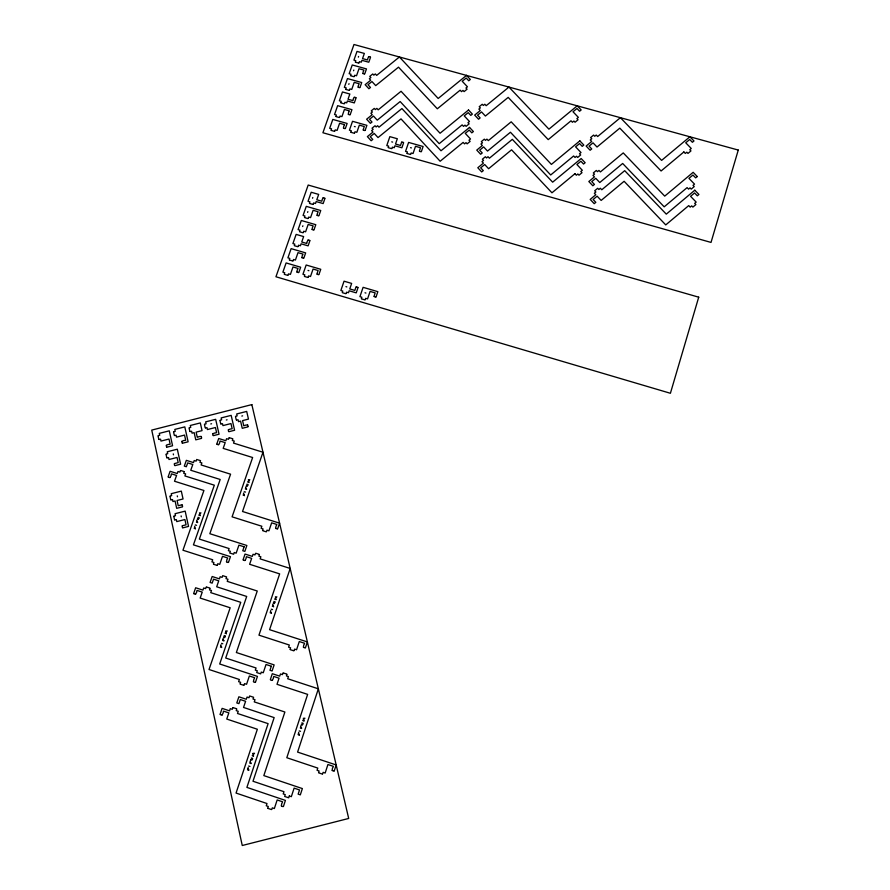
<?xml version="1.0" encoding="UTF-8"?>
<svg xmlns="http://www.w3.org/2000/svg" width="890" height="890" viewBox="0 0 890 890"><rect width="100%" height="100%" fill="white"/><g stroke="black" fill="none" stroke-linecap="round" stroke-linejoin="round"><path stroke-width="1.33" d="M303.857 720.433L304.024 721.156M301.365 724.304L303.023 724.249M303.334 718.297L304.981 718.219M250.858 759.404L252.526 759.337M252.882 753.352L254.54 753.285M273.386 602.775L274.966 602.708M275.344 596.968L276.923 596.89M223.69 636.884L225.292 636.828M225.693 631.032L227.273 630.966M197.469 518.636L198.993 518.57M199.449 512.974L200.984 512.896M246.374 485.439L247.898 485.384M248.321 479.81L249.845 479.766M303.813 720.644L302.745 720.644L303.357 719.754M332.07 770.228L332.382 769.249A2.347 2.281 -82.3 0 1 333.016 767.302L333.327 766.323L327.921 764.521L325.173 773.021L323.137 772.342L322.647 773.877M334.24 770.951L336.164 764.955L297.594 752.095L318.353 688.816L287.693 678.759L288.416 676.589L286.424 675.933L286.925 674.442M318.587 772.52L319.087 770.985L317.062 770.306L317.786 768.081L286.803 757.724L307.64 694.378L277.001 684.31L279.048 678.191L273.742 676.444L273.419 677.401A2.292 2.236 -65.6 0 1 272.785 679.293L272.462 680.249M271.817 809.388L272.329 807.842L274.354 808.532L277.168 799.954L282.575 801.79L282.252 802.769A2.37 2.281 -79.2 0 0 281.607 804.727L281.285 805.717M298.384 733.416L298.762 732.281M300.586 726.73L300.954 725.595M299.418 735.196L299.218 734.261L298.862 734.984L298.094 734.595L298.751 733.794M301.61 728.498L301.421 727.575L301.087 728.287L300.308 727.931L300.942 727.108M283.443 806.451L285.423 800.41L246.897 787.394L268.113 723.648L237.496 713.48L238.231 711.288L236.239 710.632L236.751 709.13M267.768 808.009L268.279 806.462L266.255 805.784L267 803.537L236.05 793.057L257.355 729.244L226.75 719.053L228.841 712.89L223.535 711.132L223.212 712.089A2.314 2.236 -66.4 0 1 222.567 714.002L222.233 714.959M294.067 650.612L294.568 649.122L296.559 649.767L299.285 641.545L304.591 643.27L304.269 644.215A2.27 2.225 -63.1 0 0 303.646 646.096L303.334 647.041M305.459 647.731L307.373 641.935L269.581 629.675L290.184 568.454L260.136 558.875L260.859 556.773L258.901 556.15L259.391 554.704M270.349 679.548L272.296 673.708L279.727 676.144L280.45 673.975L282.442 674.631L282.942 673.14M247.809 768.582L248.199 767.436M250.057 761.84L250.446 760.694M248.833 770.362L248.644 769.427L248.266 770.162L247.52 769.761L248.177 768.96M251.08 763.631L250.891 762.685L250.502 763.431L249.79 763.086L250.424 762.218M253.55 756.222L253.361 755.287L253.005 756.01L252.259 755.677L252.893 754.82M290.096 649.311L290.596 647.831L288.605 647.186L289.328 645.028L258.957 635.16L279.66 573.883L249.623 564.282L251.648 558.364L246.441 556.695L246.13 557.618A2.236 2.169 -46.5 0 1 245.495 559.454L245.184 560.377M253.372 681.529L253.695 680.583A2.292 2.225 -64.9 0 1 254.329 678.681L254.651 677.735L249.356 675.988L246.563 684.277L244.583 683.62L244.071 685.111M255.486 682.23L257.455 676.389L219.696 663.985L240.745 602.33L210.741 592.64L211.475 590.515L209.517 589.892L210.018 588.435M419.39 151.022L420.503 147.718L415.508 146.305L413.06 153.514L411.18 152.991L410.746 154.293M240.1 683.809L240.612 682.319L238.62 681.662L239.354 679.482L209.028 669.502L230.176 607.77L200.172 598.069L202.241 592.106L197.046 590.426L196.723 591.349A2.247 2.18 -51.6 0 1 196.078 593.196L195.756 594.131M232.768 707.806L232.257 709.308L230.276 708.651L229.531 710.843L222.111 708.373L220.119 714.258M421.393 151.589L423.106 146.505L408.61 142.422L405.551 151.4L407.431 151.923L406.986 153.225M374.022 296.348L375.18 292.91L370.095 291.408L367.559 298.906L365.645 298.35L365.189 299.696M376.058 296.949L377.838 291.664L363.098 287.325L359.927 296.659L361.841 297.216L361.385 298.573M270.415 611.641L270.794 610.529M272.607 605.167L272.974 604.065M271.428 613.344L271.261 612.554M273.608 606.869L273.441 606.068M276 599.76L275.844 598.981M275.6 528.126L275.911 527.214A2.225 2.169 -40.3 0 1 276.534 525.389L276.846 524.477L271.65 522.842L268.936 530.796L266.978 530.184L266.488 531.619M358.025 287.592L356.234 292.866L349.136 290.774L348.468 292.732L346.566 292.176L346.099 293.522M277.68 528.782L279.582 523.175L242.525 511.494L262.984 452.231L233.525 443.098L234.237 441.062L232.312 440.472L232.802 439.07M220.664 645.817L221.043 644.705M222.889 639.298L223.279 638.186M342.305 292.398L342.761 291.052L340.859 290.496L344.052 281.184L351.639 283.421L349.759 288.927L354.832 290.429L356 286.992M391.945 148.463L392.39 147.173L394.259 147.696L394.904 145.804L401.902 147.773L403.626 142.7M221.666 647.531L221.499 646.763M223.891 641.011L223.735 640.244M226.338 633.858L226.182 633.09M262.594 530.384L263.084 528.949L261.137 528.326L261.849 526.246L232.09 516.834L252.627 457.516L223.179 448.371L225.192 442.63L220.086 441.051L219.774 441.941A2.192 2.103 -34.4 0 1 219.151 443.721L218.829 444.611M255.486 553.458L254.996 554.904L253.038 554.281L252.326 556.384L245.039 554.07L243.104 559.721M401.635 142.144L400.5 145.448L395.516 144.035L397.329 138.74L389.853 136.637L386.783 145.582L388.652 146.116L388.207 147.406M318.943 274.532L320.756 269.292L306.171 265.009L302.945 274.265L304.836 274.821L304.369 276.156M243.426 494.05L243.793 492.982M245.584 487.787L245.952 486.73M244.405 495.697L244.238 494.873M246.575 489.433L246.397 488.61M248.944 482.558L248.777 481.713M226.427 561.668L226.75 560.745A2.236 2.169 -47.2 0 1 227.384 558.909L227.695 557.997L222.511 556.328L219.741 564.349L217.794 563.726L217.293 565.172M228.508 562.335L230.454 556.684L193.441 544.858L214.323 485.184L184.898 475.939L185.632 473.892L183.718 473.291L184.208 471.878M193.675 593.463L195.655 587.767L202.931 590.115L203.665 588.001L205.612 588.624L206.124 587.178M354.554 133.066L354.999 131.776L356.857 132.299L359.338 125.145L364.299 126.547L363.153 129.829M308.14 277.268L308.607 275.933L310.499 276.49L313.08 269.047L318.108 270.527L316.929 273.942M213.4 563.926L213.9 562.48L211.954 561.857L212.688 559.754L182.951 550.231L203.921 490.49L174.507 481.234L176.565 475.46L171.47 473.858L171.147 474.759A2.203 2.114 -39.7 0 1 170.513 476.551L170.19 477.452M365.145 130.385L366.891 125.345L352.529 121.307L349.425 130.207L351.283 130.73L350.838 132.02M343.395 127.938L343.685 127.114A2.091 1.947 -12.7 0 1 344.263 125.479L344.541 124.656L339.602 123.265L337.099 130.407L335.252 129.884L334.796 131.175M348.224 114.131L348.513 113.319A2.091 1.936 -12.3 0 1 349.08 111.684L349.358 110.872L344.43 109.481L341.938 116.601L340.08 116.078L339.635 117.369M354.087 97.366L353.797 98.178A2.08 1.936 -11.9 0 0 353.23 99.802L352.941 100.615L348.012 99.246L349.848 94.017L342.461 91.959L339.368 100.781L341.215 101.293L340.759 102.573M358.014 86.964L358.347 85.996A2.08 1.925 -11.6 0 1 358.803 84.706L359.137 83.727L354.22 82.358L351.75 89.423L349.904 88.911L349.459 90.19M362.775 73.325L363.12 72.346A2.08 1.913 -11.2 0 1 363.565 71.067L363.91 70.088L358.993 68.73L356.523 75.772L354.687 75.261L354.242 76.529M368.571 56.738L368.238 57.705A2.069 1.913 -10.9 0 0 367.781 58.985L367.448 59.953L362.541 58.607L364.344 53.433L357.001 51.409L353.931 60.142L355.766 60.642L355.321 61.911M345.376 128.494L347.133 123.454L332.816 119.427L329.689 128.316L331.547 128.839L331.091 130.129M350.193 114.688L351.951 109.67L337.644 105.665L334.54 114.521L336.387 115.044L335.93 116.323M356.056 97.911L354.309 102.917L347.4 100.982L346.755 102.851L344.908 102.328L344.452 103.607M359.983 87.52L361.718 82.536L347.456 78.576L344.363 87.365L346.21 87.888L345.765 89.156M364.744 73.87L366.48 68.908L352.24 64.97L349.158 73.725L351.005 74.237L350.56 75.505M370.54 57.283L368.805 62.222L361.93 60.331L361.296 62.167L359.449 61.666L359.004 62.923M296.837 271.862L297.127 271.005A2.136 2.025 -18.5 0 1 297.727 269.303L298.017 268.446L292.999 266.978L290.407 274.398L288.527 273.842L288.049 275.188M301.832 257.51L302.133 256.665A2.125 2.014 -17.7 0 1 302.722 254.974L303.023 254.117L298.005 252.649L295.424 260.047L293.544 259.491L293.077 260.826M307.918 240.089L307.628 240.934A2.125 2.014 -17 0 0 307.039 242.614L306.739 243.471L301.732 242.002L303.635 236.573L296.136 234.393L292.91 243.56L294.79 244.105L294.323 245.44M311.99 229.286L312.346 228.263A2.125 2.002 -16.3 0 1 312.813 226.928L313.169 225.915L308.163 224.458L305.604 231.801L303.724 231.255L303.256 232.579M316.94 215.102L317.285 214.09A2.114 1.991 -15.7 0 1 317.752 212.755L318.108 211.742L313.113 210.296L310.554 217.616L308.685 217.071L308.229 218.395M322.948 197.869L322.603 198.87A2.114 1.991 -15.1 0 0 322.136 200.206L321.78 201.207L316.796 199.772L318.676 194.409L311.211 192.251L308.029 201.318L309.898 201.863L309.431 203.176M298.84 272.451L300.664 267.211L286.113 262.939L282.875 272.173L284.756 272.729L284.288 274.076M303.846 258.1L305.659 252.893L291.13 248.633L287.904 257.844L289.784 258.389L289.317 259.724M309.92 240.667L308.107 245.863L301.098 243.816L300.42 245.751L298.539 245.206L298.083 246.53M313.992 229.865L315.794 224.692L301.309 220.486L298.106 229.62L299.974 230.165L299.507 231.489M318.932 215.68L320.734 210.518L306.271 206.346L303.078 215.447L304.947 215.992L304.48 217.305M324.939 198.437L323.148 203.576L316.173 201.563L315.505 203.476L313.636 202.942L313.169 204.255M216.793 443.976L218.718 438.514L225.86 440.728L226.572 438.692L228.485 439.282L228.975 437.88M348.802 84.361L349.047 83.671M353.586 70.733L353.82 70.043M358.347 57.149L358.581 56.471M194.454 527.292L194.832 526.224M196.668 520.984L197.046 519.916M195.433 528.949L195.266 528.148M197.636 522.641L197.48 521.84M200.072 515.711L199.905 514.909M302.633 226.516L302.889 225.804M307.595 212.354L307.851 211.642M312.546 198.236L312.791 197.524M180.392 470.676L179.891 472.089L177.978 471.489L177.244 473.536L170.112 471.3L168.143 476.806M275.8 599.237L274.754 599.281L275.355 598.414M273.408 606.346L272.34 606.357L272.963 605.523M271.205 612.876L270.137 612.765L270.771 611.997M223.69 640.489L222.656 640.555L223.245 639.654M226.138 633.335L225.07 633.335L225.693 632.501M221.477 646.986L220.442 647.097L221.02 646.173M248.755 482.046L247.72 482.091L248.31 481.256M244.183 495.241L243.148 495.174L243.771 494.395M246.374 488.933L245.34 488.966L245.94 488.132M199.85 515.254L198.859 515.277L199.438 514.409M197.424 522.185L196.401 522.152L197.013 521.34M195.233 528.449L194.198 528.482L194.799 527.648M158.264 435.666L159.71 435.299L159.299 433.374L169.289 430.827L172.571 445.745L166.908 447.192M173.784 431.717L175.23 431.35L174.807 429.425L184.797 426.877L188.124 441.796L182.461 443.231M189.303 427.767L190.749 427.4L190.315 425.476L200.306 422.928L202.041 430.627L196.123 432.139L197.28 437.279L198.203 437.046A2.192 2.103 -35.1 0 1 200.039 436.578L200.962 436.345M204.656 424.152L206.102 423.785L205.668 421.86L215.658 419.324L219.051 434.209L213.389 435.655M220.175 420.202L221.621 419.835L221.176 417.911L231.166 415.374L234.604 430.259L228.93 431.695M235.694 416.253L237.141 415.886L236.696 413.961L246.686 411.425L248.477 419.101L242.558 420.614L243.749 425.754L244.85 425.464A2.18 2.103 -31.2 0 1 246.319 425.097L247.431 424.808M210.785 423.952L211.564 423.751M226.305 420.002L227.084 419.802M241.824 416.053L242.603 415.853M159.11 439.526L160.556 439.159L160.979 441.084L169.011 439.037L170.146 444.188L169.222 444.422A2.192 2.091 -37.3 0 0 167.387 444.9L166.452 445.134M174.64 435.577L176.087 435.199L176.509 437.135L184.542 435.088L185.687 440.239L184.764 440.472A2.192 2.103 -36.2 0 0 182.928 440.939L181.994 441.173M190.16 431.617L191.617 431.25L192.04 433.174L194.154 432.64L195.767 439.849L201.429 438.403M205.523 428.001L206.97 427.634L207.403 429.559L215.436 427.523L216.604 432.662L215.491 432.941A2.18 2.103 -33.9 0 0 214.034 433.319L212.921 433.597M221.054 424.052L222.5 423.685L222.934 425.609L230.966 423.562L232.157 428.702L231.044 428.98A2.18 2.103 -32.6 0 0 229.576 429.358L228.463 429.636M236.584 420.102L238.031 419.724L238.476 421.649L240.578 421.115L242.247 428.312L247.91 426.866M166.263 454.056L167.709 453.689L167.287 451.753L177.31 449.205L180.626 464.202L174.941 465.648M167.109 457.938L168.566 457.571L168.989 459.507L177.043 457.46L178.189 462.633L174.484 463.579M170.201 496.008L171.659 495.641L171.236 493.683L181.315 491.113L183.051 498.967L177.066 500.48L178.222 505.731L181.938 504.786M171.058 499.935L172.527 499.568L172.949 501.537L175.074 500.992L176.687 508.335L182.406 506.877M174.017 516.044L175.486 515.677L175.052 513.708L185.165 511.127L188.535 526.413L182.795 527.87M174.885 520.005L176.354 519.626L176.776 521.607L184.909 519.538L186.066 524.811L182.339 525.756M304.358 719.087L303.457 718.675M302.411 725.094L301.488 724.683M253.895 754.142L253.016 753.741M251.881 760.194L250.969 759.76M249.278 480.622L248.51 480.333M247.342 486.252L246.552 485.94M200.417 513.775L199.616 513.452M198.403 519.437L197.624 519.115M276.312 597.757L275.5 597.413M274.354 603.576L273.564 603.242M226.661 631.844L225.871 631.511M224.658 637.696L223.824 637.307M368.894 56.571L370.374 56.982M355.488 62.211L358.681 63.09M362.942 73.625L364.422 74.026M350.716 75.806L353.909 76.696M358.169 87.264L359.649 87.676M345.932 89.456L349.125 90.346M354.409 97.199L355.889 97.611M340.926 102.873L344.13 103.774M348.391 114.432L349.87 114.855M336.097 116.623L339.301 117.525M354.387 126.491L355.255 126.736M363.32 130.129L364.811 130.552M401.957 141.977L403.459 142.4M343.562 128.238L345.053 128.65M391.745 141.855L392.624 142.1M410.524 147.662L411.403 147.907M419.557 151.333L421.059 151.756M350.994 132.332L354.22 133.233M331.258 130.429L334.473 131.342M388.374 147.718L391.622 148.63M407.153 153.536L410.412 154.46M323.281 197.702L324.783 198.125M309.598 203.487L312.835 204.422M317.107 215.413L318.598 215.847M304.647 217.616L307.896 218.562M312.156 229.598L313.658 230.032M299.674 231.801L302.923 232.746M308.252 239.922L309.753 240.356M294.49 245.751L297.738 246.708M301.999 257.833L303.512 258.278M289.484 260.047L292.743 261.004M308.029 270.427L308.908 270.682M317.096 274.265L318.609 274.71M356.334 286.825L357.858 287.27M296.993 272.173L298.506 272.618M345.943 286.636L346.833 286.903M365.011 292.788L365.912 293.055M374.189 296.67L375.714 297.115M304.536 276.478L307.807 277.446M284.455 274.387L287.715 275.355M342.472 292.721L345.765 293.7M361.551 298.895L364.856 299.874M229.32 437.713L232.635 438.737M216.96 444.31L218.484 444.789M246.841 484.171L248.099 484.561M180.737 470.499L184.052 471.544M244.238 491.68L245.507 492.081M168.31 477.151L169.845 477.63M275.767 528.471L277.324 528.96M262.772 530.729L266.143 531.797M197.947 517.346L199.204 517.735M195.299 524.9L196.557 525.3M255.842 553.28L259.224 554.359M243.27 560.066L244.828 560.567M226.594 562.013L228.152 562.513M213.567 564.271L216.938 565.35M273.864 601.429L275.144 601.84M206.469 586.988L209.851 588.079M271.25 609.183L272.529 609.594M193.842 593.808L195.411 594.309M303.512 647.397L305.103 647.909M290.274 649.667L293.722 650.79M224.18 635.527L225.47 635.95M221.51 643.348L222.789 643.759M283.298 672.951L286.747 674.086M270.516 679.915L272.106 680.438M253.55 681.896L255.13 682.419M240.278 684.165L243.715 685.3M301.855 722.869L303.156 723.303M233.124 707.617L236.573 708.763M299.218 730.89L300.531 731.324M220.286 714.614L221.877 715.148M332.248 770.595L333.872 771.14M318.765 772.887L322.28 774.066M251.358 757.946L252.671 758.391M248.666 766.023L249.979 766.468M281.463 806.095L283.087 806.64M267.946 808.387L271.461 809.577M247.754 424.997L248.121 426.544M235.483 416.576L236.262 419.913M228.263 429.959L228.608 431.505M219.964 420.525L220.731 423.863M212.71 433.92L213.066 435.466M204.444 424.474L205.201 427.812M201.285 436.534L201.641 438.08M189.103 428.09L189.848 431.428M181.794 441.496L182.138 443.042M173.583 432.039L174.318 435.388M173.283 453.9L173.483 454.812M174.273 463.901L174.618 465.459M182.261 504.975L182.617 506.555M166.252 445.456L166.586 447.003M177.277 495.875L177.477 496.787M181.115 515.911L181.315 516.834M182.127 526.09L182.472 527.681M166.052 454.389L166.786 457.749M158.064 435.989L158.798 439.337M169.99 496.342L170.735 499.746M173.817 516.378L174.562 519.805M738.266 150.065L711.021 242.425L322.914 132.755L353.975 44.5L738.266 150.065M698.717 297.182L670.404 393.28L275.945 276.768L308.185 185.042L698.717 297.182M289.306 795.983L288.705 797.807L284.655 796.439L285.245 794.614L283.22 793.936L283.954 791.688L252.994 781.253L274.153 717.596L243.537 707.45L245.607 701.298L240.3 699.54L238.921 703.645L236.796 702.944L238.876 696.792L246.296 699.251L247.031 697.07L249.022 697.727L249.623 695.958L253.594 697.27L253.005 699.039L254.996 699.696L254.262 701.887L284.889 712.011L263.829 775.602L302.377 788.573L300.319 794.87L298.15 794.147L299.53 789.942L294.123 788.117L291.33 796.672L289.306 795.983M271.328 666.221L269.97 670.281L272.084 670.982L274.131 664.886L236.362 652.526L257.255 591.016L227.239 581.359L227.962 579.245L226.016 578.622L226.605 576.909L222.7 575.652L222.111 577.365L220.153 576.742L219.43 578.856L212.154 576.509L210.096 582.449L212.176 583.128L213.544 579.156L218.74 580.836L216.693 586.788L246.697 596.456L225.704 658.033L256.053 667.978L255.319 670.148L257.299 670.793L256.709 672.562L260.681 673.864L261.271 672.095L263.262 672.751L266.032 664.485L271.328 666.221M244.116 546.794L242.759 550.732L244.839 551.388L246.864 545.492L209.84 533.711L230.577 474.181L201.14 464.969L201.863 462.922L199.95 462.333L200.528 460.664L196.701 459.474L196.123 461.131L194.209 460.531L193.486 462.578L186.344 460.353L184.308 466.104L186.344 466.738L187.701 462.9L192.807 464.502L190.76 470.265L220.186 479.476L199.36 539.084L229.108 548.563L228.385 550.665L230.332 551.277L229.742 552.99L233.636 554.225L234.226 552.523L236.173 553.146L238.921 545.147L244.116 546.794M697.248 176.543L695.669 177.867L692.932 175.041L688.96 178.367L694.523 184.13L693.032 185.376L694.222 186.611L691.241 189.114L690.05 187.879L688.56 189.136L687.102 187.623L664.185 206.836L622.666 163.471L599.771 182.528L595.755 178.3L591.772 181.627L594.442 184.441L592.851 185.776L588.835 181.538L594.42 176.899L592.996 175.397L594.487 174.151L593.33 172.938L596.322 170.446L597.479 171.67L598.97 170.424L600.394 171.926L623.256 152.913L664.719 196.134L693.154 172.304L697.248 176.543M694.79 190.204L666.287 214.145L624.702 170.669L601.785 189.759L600.35 188.257L598.859 189.503L597.691 188.28L594.698 190.772L595.855 191.995L594.364 193.252L595.788 194.754L590.192 199.427L594.22 203.677L595.822 202.341L593.129 199.505L597.134 196.178L601.162 200.428L624.113 181.282L665.753 224.914L688.727 205.601L690.195 207.125L691.686 205.868L692.876 207.103L695.869 204.589L694.678 203.354L696.169 202.097L690.584 196.312L694.567 192.963L697.315 195.811L698.906 194.465L694.79 190.204M683.876 151.945L661.081 170.991L619.807 128.138L597.023 147.028L593.029 142.845L589.069 146.138L591.728 148.919L590.137 150.243L586.143 146.06L591.705 141.454L590.281 139.975L591.772 138.74L590.626 137.538L593.597 135.08L594.743 136.281L596.233 135.046L597.646 136.526L620.397 117.68L661.615 160.389L689.895 136.782L693.977 140.965L692.398 142.289L689.683 139.496L685.734 142.789L691.263 148.474L689.772 149.72L690.952 150.933L687.992 153.414L686.813 152.19L685.322 153.436L683.876 151.945M574.929 173.717L551.956 192.796L511.572 149.809L488.61 168.722L484.705 164.528L480.7 167.821L483.303 170.624L481.701 171.937L477.808 167.743L483.404 163.137L482.013 161.646L483.515 160.411L482.391 159.21L485.384 156.74L486.519 157.953L488.009 156.718L489.4 158.197L512.328 139.341L552.645 182.172L581.17 158.531L585.153 162.725L583.562 164.049L580.903 161.246L576.92 164.55L582.327 170.257L580.836 171.492L581.993 172.716L579.001 175.196L577.844 173.984L576.353 175.219L574.929 173.717M579.846 140.865L551.399 164.405L511.194 121.819L488.321 140.609L486.941 139.129L485.451 140.353L484.327 139.151L481.334 141.61L482.458 142.812L480.956 144.035L482.347 145.515L476.762 150.11L480.645 154.27L482.247 152.958L479.654 150.188L483.637 146.906L487.531 151.066L510.437 132.243L550.699 174.974L573.627 155.984L575.04 157.474L576.531 156.239L577.677 157.452L580.669 154.971L579.512 153.77L581.003 152.535L575.607 146.861L579.579 143.568L582.238 146.361L583.818 145.037L579.846 140.865M577.221 105.821L548.919 129.161L508.947 87.064L486.185 105.688L484.816 104.23L483.326 105.443L482.213 104.264L479.232 106.689L480.355 107.879L478.865 109.092L480.244 110.56L474.682 115.099L478.553 119.227L480.133 117.925L477.563 115.177L481.523 111.929L485.406 116.045L508.19 97.377L548.218 139.619L571.024 120.795L572.437 122.264L573.917 121.04L575.062 122.23L578.033 119.783L576.887 118.593L578.366 117.369L573.004 111.762L576.954 108.502L579.59 111.25L581.17 109.948L577.221 105.821M469.531 127.403L441.006 150.766L401.913 108.547L378.973 127.192L377.627 125.724L376.136 126.947L375.035 125.757L372.042 128.193L373.132 129.384L371.631 130.596L372.977 132.065L367.381 136.615L371.163 140.754L372.765 139.452L370.24 136.693L374.245 133.444L378.028 137.572L401.001 118.882L440.149 161.246L463.134 142.4L464.513 143.88L466.004 142.656L467.128 143.846L470.12 141.399L468.997 140.197L470.487 138.974L465.248 133.355L469.23 130.085L471.811 132.844L473.402 131.542L469.531 127.403M468.518 109.982L440.061 133.244L401.067 91.27L378.194 109.826L376.859 108.38L375.358 109.592L374.267 108.402L371.286 110.827L372.376 112.018L370.874 113.23L372.22 114.688L366.624 119.216L370.396 123.332L371.998 122.03L369.483 119.293L373.477 116.056L377.249 120.161L400.155 101.549L439.204 143.668L462.132 124.9L463.501 126.369L464.992 125.145L466.115 126.347L469.097 123.899L467.973 122.709L469.475 121.485L464.235 115.9L468.207 112.652L470.788 115.4L472.368 114.098L468.518 109.982M466.493 75.405L438.18 98.467L399.41 56.982L376.659 75.383L375.324 73.937L373.833 75.138L372.754 73.97L369.773 76.373L370.863 77.552L369.372 78.754L370.707 80.189L365.145 84.684L368.894 88.744L370.485 87.465L367.982 84.75L371.953 81.546L375.714 85.607L398.509 67.162L437.324 108.78L460.141 90.179L461.498 91.637L462.989 90.424L464.102 91.603L467.072 89.178L465.959 87.999L467.439 86.797L462.233 81.268L466.193 78.053L468.752 80.767L470.332 79.477L466.493 75.405M251.837 404.605L151.734 430.093L242.258 845.5L348.691 818.455L251.837 404.605"/></g></svg>
